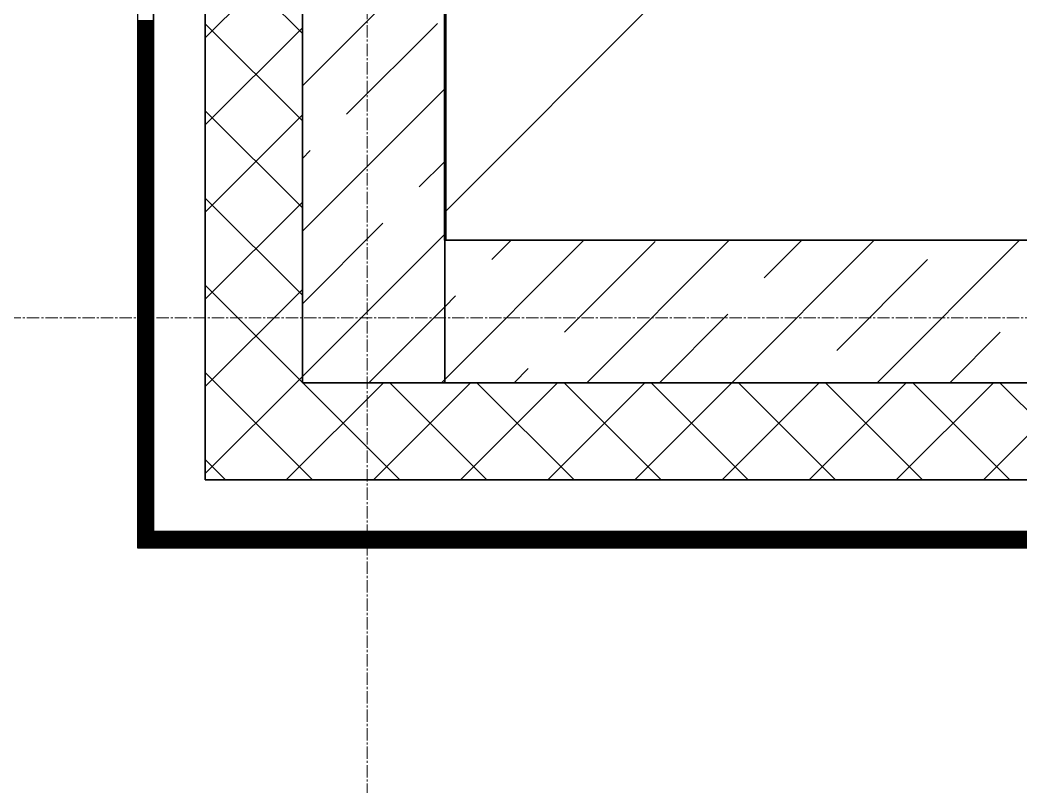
# Model space of a CAD drawing. Header units: millimetres. Extents: x 538266 to 1167394, y 114608 to 637157.
# Drawn here: x 1045897 to 1047444, y 509544 to 510729 of the extents above; entities that cross this region are included whole.
import ezdxf

# ---------------------------------------------------------------- set-up
doc = ezdxf.new("R2010")
doc.units = ezdxf.units.MM
for name, pattern in [('CENTER2', [28.575, 19.05, -3.175, 3.175, -3.175]), ('DASHED', [19.05, 12.7, -6.35]), ('HIDDEN2', [4.7625, 3.175, -1.5875])]:
    doc.linetypes.add(name, pattern=pattern)
for name, color, linetype, lineweight in [('0) шт стен 3 эт', 150, 'Continuous', 60), ('АР_Колонны', 70, 'Continuous', 30), ('АР_Стены ЖБ', 7, 'Continuous', 35), ('АР_Тонкая', 254, 'Continuous', 5), ('АР_Утеплитель', 31, 'Continuous', 0), ('АР_Штриховка', 8, 'Continuous', 0)]:
    doc.layers.add(name, color=color, linetype=linetype, lineweight=lineweight)
doc.layers.add('АР_Делит', color=120, linetype='Continuous', lineweight=0, plot=False)
doc.layers.add('РД_Оси_100', color=7, linetype='Continuous', lineweight=0, true_color=0x525252)
doc.layers.add('ФВ-5', color=7, linetype='Continuous')

# ---------------------------------------------------------------- blocks, each defined once
blk = doc.blocks.new('СОШ_2200_АР_ОСИ_М100_28.05.24')
at = {"layer": 'АР_Делит', "color": 251, "linetype": 'DASHED', "true_color": 0x636466}
blk.add_lwpolyline([(114955, 135155), (114955, -355), (93595.036, -355), (93595.036, 13855), (94145, 13855), (94145, 68320), (66055, 68320), (66055, 13857.73), (83455, 13857.73), (83455, -355), (45245, -355), (45245, 13145), (44695, 13145), (44695, 26755), (45245, 26755), (45245, 68320), (20455, 68320), (20455, 26755), (27955, 26755), (27955, 13145), (-355, 13145), (-355, 100855)], dxfattribs=at)
at = {"layer": 'РД_Оси_100', "color": 251, "linetype": 'CENTER2', "true_color": 0x636466}
for p, q in [((0, -6155), (0, 139938.679)), ((-5954.958, 13500), (29555, 13500))]:
    blk.add_line(p, q, dxfattribs=at)
blk = doc.blocks.new('3_этаж1')
at = {"layer": 'АР_Колонны', "color": 18, "linetype": 'HIDDEN2', "lineweight": 25, "true_color": 0x000000}
for p, q in [((684283.6, 510168.7), (684283.6, 511368.7)), ((684503.6, 511368.7), (684503.6, 510168.7)), ((684503.6, 510168.7), (684283.6, 510168.7))]:
    blk.add_line(p, q, dxfattribs=at)
at = {"layer": 'АР_Колонны', "color": 18, "linetype": 'Continuous', "lineweight": 25, "true_color": 0x000000}
for p, q in [((684283.6, 511368.7), (684283.6, 510168.7)), ((684283.6, 511368.7), (684283.6, 510168.7)), ((684503.6, 510168.7), (684503.6, 511368.7)), ((684503.6, 510168.7), (684503.6, 511368.7)), ((684283.6, 510168.7), (684503.6, 510168.7)), ((684283.6, 510168.7), (684503.6, 510168.7))]:
    blk.add_line(p, q, dxfattribs=at)
at = {"layer": 'АР_Стены ЖБ', "color": 18, "linetype": 'Continuous', "lineweight": 25, "true_color": 0x000000}
for p, q in [((684283.6, 511368.7), (684283.6, 510168.7)), ((684503.6, 510168.7), (684503.6, 511368.7)), ((691083.6, 510388.7), (684503.6, 510388.7)), ((684503.6, 510388.7), (684503.6, 510168.7)), ((684283.6, 510168.7), (684503.6, 510168.7)), ((684503.6, 510168.7), (691083.6, 510168.7))]:
    blk.add_line(p, q, dxfattribs=at)
at = {"layer": 'АР_Тонкая', "color": 18, "linetype": 'Continuous', "lineweight": 25, "true_color": 0x000000}
for p, q in [((684028.6, 511368.7), (684028.6, 509913.7)), ((684053.6, 511368.7), (684053.6, 509938.7)), ((684053.6, 509938.7), (684053.6, 511368.7)), ((684133.6, 510018.7), (684133.6, 511368.7)), ((692283.6, 510018.7), (684133.6, 510018.7)), ((684053.6, 509938.7), (692283.6, 509938.7)), ((692283.6, 509938.7), (684053.6, 509938.7)), ((684028.6, 509913.7), (692283.6, 509913.7))]:
    blk.add_line(p, q, dxfattribs=at)
at = {"layer": 'АР_Утеплитель', "color": 18, "linetype": 'Continuous', "lineweight": 25, "true_color": 0x000000}
for p, q in [((684133.6, 511368.7), (684133.6, 510018.7)), ((684283.6, 510168.7), (684283.6, 511368.7)), ((692283.6, 510168.7), (684283.6, 510168.7)), ((684133.6, 510018.7), (692283.6, 510018.7))]:
    blk.add_line(p, q, dxfattribs=at)
at = {"layer": 'АР_Штриховка', "color": 18, "linetype": 'Continuous', "lineweight": 25, "true_color": 0x000000}
for p, q in [((684283.6, 510708), (684133.6, 510858)), ((684133.6, 510701.7), (684283.6, 510851.7)), ((684283.6, 510627.2), (684503.6, 510847.2)), ((684028.6, 510728.5), (684053.6, 510728.5)), ((684028.6, 510727.5), (684053.6, 510727.5)), ((684028.6, 510726.5), (684053.6, 510726.5)), ((684028.6, 510725.5), (684053.6, 510725.5)), ((684028.6, 510724.5), (684053.6, 510724.5)), ((684028.6, 510723.5), (684053.6, 510723.5)), ((684028.6, 510722.5), (684053.6, 510722.5)), ((684028.6, 510721.5), (684053.6, 510721.5)), ((684028.6, 510720.5), (684053.6, 510720.5)), ((684283.6, 510573.3), (684133.6, 510723.3)), ((684352, 510583.4), (684492.4, 510723.8)), ((684028.6, 510719.5), (684053.6, 510719.5)), ((684028.6, 510718.5), (684053.6, 510718.5)), ((684028.6, 510717.5), (684053.6, 510717.5)), ((684028.6, 510716.5), (684053.6, 510716.5)), ((684028.6, 510715.5), (684053.6, 510715.5)), ((684028.6, 510714.5), (684053.6, 510714.5)), ((684028.6, 510713.5), (684053.6, 510713.5)), ((684028.6, 510712.5), (684053.6, 510712.5)), ((684028.6, 510711.5), (684053.6, 510711.5)), ((684028.6, 510710.5), (684053.6, 510710.5)), ((684028.6, 510709.5), (684053.6, 510709.5)), ((684028.6, 510708.5), (684053.6, 510708.5)), ((684028.6, 510707.5), (684053.6, 510707.5)), ((684028.6, 510706.5), (684053.6, 510706.5)), ((684028.6, 510705.5), (684053.6, 510705.5)), ((684028.6, 510704.5), (684053.6, 510704.5)), ((684133.6, 510567), (684283.6, 510717)), ((684028.6, 510703.5), (684053.6, 510703.5)), ((684028.6, 510702.5), (684053.6, 510702.5)), ((684028.6, 510701.5), (684053.6, 510701.5)), ((684028.6, 510700.5), (684053.6, 510700.5)), ((684028.6, 510699.5), (684053.6, 510699.5)), ((684028.6, 510698.5), (684053.6, 510698.5)), ((684028.6, 510697.5), (684053.6, 510697.5)), ((684028.6, 510696.5), (684053.6, 510696.5)), ((684028.6, 510695.5), (684053.6, 510695.5)), ((684028.6, 510694.5), (684053.6, 510694.5)), ((684028.6, 510693.5), (684053.6, 510693.5)), ((684028.6, 510692.5), (684053.6, 510692.5)), ((684028.6, 510691.5), (684053.6, 510691.5)), ((684028.6, 510690.5), (684053.6, 510690.5)), ((684028.6, 510689.5), (684053.6, 510689.5)), ((684028.6, 510688.5), (684053.6, 510688.5)), ((684028.6, 510687.5), (684053.6, 510687.5)), ((684028.6, 510686.5), (684053.6, 510686.5)), ((684028.6, 510685.5), (684053.6, 510685.5)), ((684028.6, 510684.5), (684053.6, 510684.5)), ((684028.6, 510683.5), (684053.6, 510683.5)), ((684028.6, 510682.5), (684053.6, 510682.5)), ((684028.6, 510681.5), (684053.6, 510681.5)), ((684028.6, 510680.5), (684053.6, 510680.5)), ((684028.6, 510679.5), (684053.6, 510679.5)), ((684028.6, 510678.5), (684053.6, 510678.5)), ((684028.6, 510677.5), (684053.6, 510677.5)), ((684028.6, 510676.5), (684053.6, 510676.5)), ((684028.6, 510675.5), (684053.6, 510675.5)), ((684028.6, 510674.5), (684053.6, 510674.5)), ((684028.6, 510673.5), (684053.6, 510673.5)), ((684028.6, 510672.5), (684053.6, 510672.5)), ((684028.6, 510671.5), (684053.6, 510671.5)), ((684028.6, 510670.5), (684053.6, 510670.5)), ((684028.6, 510669.5), (684053.6, 510669.5)), ((684028.6, 510668.5), (684053.6, 510668.5)), ((684028.6, 510667.5), (684053.6, 510667.5)), ((684028.6, 510666.5), (684053.6, 510666.5)), ((684028.6, 510665.5), (684053.6, 510665.5)), ((684028.6, 510664.5), (684053.6, 510664.5)), ((684028.6, 510663.5), (684053.6, 510663.5)), ((684028.6, 510662.5), (684053.6, 510662.5)), ((684028.6, 510661.5), (684053.6, 510661.5)), ((684028.6, 510660.5), (684053.6, 510660.5)), ((684028.6, 510659.5), (684053.6, 510659.5)), ((684028.6, 510658.5), (684053.6, 510658.5)), ((684028.6, 510657.5), (684053.6, 510657.5)), ((684028.6, 510656.5), (684053.6, 510656.5)), ((684028.6, 510655.5), (684053.6, 510655.5)), ((684028.6, 510654.5), (684053.6, 510654.5)), ((684028.6, 510653.5), (684053.6, 510653.5)), ((684028.6, 510652.5), (684053.6, 510652.5)), ((684028.6, 510651.5), (684053.6, 510651.5)), ((684028.6, 510650.5), (684053.6, 510650.5)), ((684028.6, 510649.5), (684053.6, 510649.5)), ((684028.6, 510648.5), (684053.6, 510648.5)), ((684028.6, 510647.5), (684053.6, 510647.5)), ((684028.6, 510646.5), (684053.6, 510646.5)), ((684028.6, 510645.5), (684053.6, 510645.5)), ((684028.6, 510644.5), (684053.6, 510644.5)), ((684028.6, 510643.5), (684053.6, 510643.5)), ((684028.6, 510642.5), (684053.6, 510642.5)), ((684028.6, 510641.5), (684053.6, 510641.5)), ((684028.6, 510640.5), (684053.6, 510640.5)), ((684028.6, 510639.5), (684053.6, 510639.5)), ((684028.6, 510638.5), (684053.6, 510638.5)), ((684028.6, 510637.5), (684053.6, 510637.5)), ((684028.6, 510636.5), (684053.6, 510636.5)), ((684028.6, 510635.5), (684053.6, 510635.5)), ((684028.6, 510634.5), (684053.6, 510634.5)), ((684028.6, 510633.5), (684053.6, 510633.5)), ((684028.6, 510632.5), (684053.6, 510632.5)), ((684028.6, 510631.5), (684053.6, 510631.5)), ((684028.6, 510630.5), (684053.6, 510630.5)), ((684028.6, 510629.5), (684053.6, 510629.5)), ((684028.6, 510628.5), (684053.6, 510628.5)), ((684028.6, 510627.5), (684053.6, 510627.5)), ((684028.6, 510626.5), (684053.6, 510626.5)), ((684028.6, 510625.5), (684053.6, 510625.5)), ((684028.6, 510624.5), (684053.6, 510624.5)), ((684028.6, 510623.5), (684053.6, 510623.5)), ((684028.6, 510622.5), (684053.6, 510622.5)), ((684028.6, 510621.5), (684053.6, 510621.5)), ((684028.6, 510620.5), (684053.6, 510620.5)), ((684028.6, 510619.5), (684053.6, 510619.5)), ((684028.6, 510618.5), (684053.6, 510618.5)), ((684028.6, 510617.5), (684053.6, 510617.5)), ((684028.6, 510616.5), (684053.6, 510616.5)), ((684028.6, 510615.5), (684053.6, 510615.5)), ((684028.6, 510614.5), (684053.6, 510614.5)), ((684028.6, 510613.5), (684053.6, 510613.5)), ((684028.6, 510612.5), (684053.6, 510612.5)), ((684028.6, 510611.5), (684053.6, 510611.5)), ((684283.6, 510402.7), (684503.6, 510622.7)), ((684028.6, 510610.5), (684053.6, 510610.5)), ((684028.6, 510609.5), (684053.6, 510609.5)), ((684028.6, 510608.5), (684053.6, 510608.5)), ((684028.6, 510607.5), (684053.6, 510607.5)), ((684028.6, 510606.5), (684053.6, 510606.5)), ((684028.6, 510605.5), (684053.6, 510605.5)), ((684028.6, 510604.5), (684053.6, 510604.5)), ((684028.6, 510603.5), (684053.6, 510603.5)), ((684028.6, 510602.5), (684053.6, 510602.5)), ((684028.6, 510601.5), (684053.6, 510601.5)), ((684028.6, 510600.5), (684053.6, 510600.5)), ((684028.6, 510599.5), (684053.6, 510599.5)), ((684028.6, 510598.5), (684053.6, 510598.5)), ((684028.6, 510597.5), (684053.6, 510597.5)), ((684028.6, 510596.5), (684053.6, 510596.5)), ((684028.6, 510595.5), (684053.6, 510595.5)), ((684028.6, 510594.5), (684053.6, 510594.5)), ((684028.6, 510593.5), (684053.6, 510593.5)), ((684028.6, 510592.5), (684053.6, 510592.5)), ((684028.6, 510591.5), (684053.6, 510591.5)), ((684028.6, 510590.5), (684053.6, 510590.5)), ((684028.6, 510589.5), (684053.6, 510589.5)), ((684028.6, 510588.5), (684053.6, 510588.5)), ((684028.6, 510587.5), (684053.6, 510587.5)), ((684028.6, 510586.5), (684053.6, 510586.5)), ((684028.6, 510585.5), (684053.6, 510585.5)), ((684028.6, 510584.5), (684053.6, 510584.5)), ((684028.6, 510583.5), (684053.6, 510583.5)), ((684028.6, 510582.5), (684053.6, 510582.5)), ((684028.6, 510581.5), (684053.6, 510581.5)), ((684028.6, 510580.5), (684053.6, 510580.5)), ((684283.6, 510438.6), (684133.6, 510588.6)), ((684133.6, 510432.3), (684283.6, 510582.3)), ((684028.6, 510579.5), (684053.6, 510579.5)), ((684028.6, 510578.5), (684053.6, 510578.5)), ((684028.6, 510577.5), (684053.6, 510577.5)), ((684028.6, 510576.5), (684053.6, 510576.5)), ((684028.6, 510575.5), (684053.6, 510575.5)), ((684028.6, 510574.5), (684053.6, 510574.5)), ((684028.6, 510573.5), (684053.6, 510573.5)), ((684028.6, 510572.5), (684053.6, 510572.5)), ((684028.6, 510571.5), (684053.6, 510571.5)), ((684028.6, 510570.5), (684053.6, 510570.5)), ((684028.6, 510569.5), (684053.6, 510569.5)), ((684028.6, 510568.5), (684053.6, 510568.5)), ((684028.6, 510567.5), (684053.6, 510567.5)), ((684028.6, 510566.5), (684053.6, 510566.5)), ((684028.6, 510565.5), (684053.6, 510565.5)), ((684028.6, 510564.5), (684053.6, 510564.5)), ((684028.6, 510563.5), (684053.6, 510563.5)), ((684028.6, 510562.5), (684053.6, 510562.5)), ((684028.6, 510561.5), (684053.6, 510561.5)), ((684028.6, 510560.5), (684053.6, 510560.5)), ((684028.6, 510559.5), (684053.6, 510559.5)), ((684028.6, 510558.5), (684053.6, 510558.5)), ((684028.6, 510557.5), (684053.6, 510557.5)), ((684028.6, 510556.5), (684053.6, 510556.5)), ((684028.6, 510555.5), (684053.6, 510555.5)), ((684028.6, 510554.5), (684053.6, 510554.5)), ((684028.6, 510553.5), (684053.6, 510553.5)), ((684028.6, 510552.5), (684053.6, 510552.5)), ((684028.6, 510551.5), (684053.6, 510551.5)), ((684028.6, 510550.5), (684053.6, 510550.5)), ((684028.6, 510549.5), (684053.6, 510549.5)), ((684028.6, 510548.5), (684053.6, 510548.5)), ((684028.6, 510547.5), (684053.6, 510547.5)), ((684028.6, 510546.5), (684053.6, 510546.5)), ((684028.6, 510545.5), (684053.6, 510545.5)), ((684028.6, 510544.5), (684053.6, 510544.5)), ((684028.6, 510543.5), (684053.6, 510543.5)), ((684028.6, 510542.5), (684053.6, 510542.5)), ((684028.6, 510541.5), (684053.6, 510541.5)), ((684028.6, 510540.5), (684053.6, 510540.5)), ((684028.6, 510539.5), (684053.6, 510539.5)), ((684028.6, 510538.5), (684053.6, 510538.5)), ((684028.6, 510537.5), (684053.6, 510537.5)), ((684028.6, 510536.5), (684053.6, 510536.5)), ((684028.6, 510535.5), (684053.6, 510535.5)), ((684028.6, 510534.5), (684053.6, 510534.5)), ((684028.6, 510533.5), (684053.6, 510533.5)), ((684028.6, 510532.5), (684053.6, 510532.5)), ((684028.6, 510531.5), (684053.6, 510531.5)), ((684028.6, 510530.5), (684053.6, 510530.5)), ((684028.6, 510529.5), (684053.6, 510529.5)), ((684028.6, 510528.5), (684053.6, 510528.5)), ((684028.6, 510527.5), (684053.6, 510527.5)), ((684028.6, 510526.5), (684053.6, 510526.5)), ((684028.6, 510525.5), (684053.6, 510525.5)), ((684028.6, 510524.5), (684053.6, 510524.5)), ((684028.6, 510523.5), (684053.6, 510523.5)), ((684028.6, 510522.5), (684053.6, 510522.5)), ((684028.6, 510521.5), (684053.6, 510521.5)), ((684028.6, 510520.5), (684053.6, 510520.5)), ((684028.6, 510519.5), (684053.6, 510519.5)), ((684028.6, 510518.5), (684053.6, 510518.5)), ((684283.6, 510515), (684295.9, 510527.3)), ((684028.6, 510517.5), (684053.6, 510517.5)), ((684028.6, 510516.5), (684053.6, 510516.5)), ((684028.6, 510515.5), (684053.6, 510515.5)), ((684028.6, 510514.5), (684053.6, 510514.5)), ((684028.6, 510513.5), (684053.6, 510513.5)), ((684028.6, 510512.5), (684053.6, 510512.5)), ((684028.6, 510511.5), (684053.6, 510511.5)), ((684028.6, 510510.5), (684053.6, 510510.5)), ((684028.6, 510509.5), (684053.6, 510509.5)), ((684028.6, 510508.5), (684053.6, 510508.5)), ((684028.6, 510507.5), (684053.6, 510507.5)), ((684028.6, 510506.5), (684053.6, 510506.5)), ((684028.6, 510505.5), (684053.6, 510505.5)), ((684028.6, 510504.5), (684053.6, 510504.5)), ((684028.6, 510503.5), (684053.6, 510503.5)), ((684464.3, 510471.2), (684503.6, 510510.5)), ((684028.6, 510502.5), (684053.6, 510502.5)), ((684028.6, 510501.5), (684053.6, 510501.5)), ((684028.6, 510500.5), (684053.6, 510500.5)), ((684028.6, 510499.5), (684053.6, 510499.5)), ((684028.6, 510498.5), (684053.6, 510498.5)), ((684028.6, 510497.5), (684053.6, 510497.5)), ((684028.6, 510496.5), (684053.6, 510496.5)), ((684028.6, 510495.5), (684053.6, 510495.5)), ((684028.6, 510494.5), (684053.6, 510494.5)), ((684028.6, 510493.5), (684053.6, 510493.5)), ((684028.6, 510492.5), (684053.6, 510492.5)), ((684028.6, 510491.5), (684053.6, 510491.5)), ((684028.6, 510490.5), (684053.6, 510490.5)), ((684028.6, 510489.5), (684053.6, 510489.5)), ((684028.6, 510488.5), (684053.6, 510488.5)), ((684028.6, 510487.5), (684053.6, 510487.5)), ((684028.6, 510486.5), (684053.6, 510486.5)), ((684028.6, 510485.5), (684053.6, 510485.5)), ((684028.6, 510484.5), (684053.6, 510484.5)), ((684028.6, 510483.5), (684053.6, 510483.5)), ((684028.6, 510482.5), (684053.6, 510482.5)), ((684028.6, 510481.5), (684053.6, 510481.5)), ((684028.6, 510480.5), (684053.6, 510480.5)), ((684028.6, 510479.5), (684053.6, 510479.5)), ((684028.6, 510478.5), (684053.6, 510478.5)), ((684028.6, 510477.5), (684053.6, 510477.5)), ((684028.6, 510476.5), (684053.6, 510476.5)), ((684028.6, 510475.5), (684053.6, 510475.5)), ((684028.6, 510474.5), (684053.6, 510474.5)), ((684028.6, 510473.5), (684053.6, 510473.5)), ((684028.6, 510472.5), (684053.6, 510472.5)), ((684028.6, 510471.5), (684053.6, 510471.5)), ((684028.6, 510470.5), (684053.6, 510470.5)), ((684028.6, 510469.5), (684053.6, 510469.5)), ((684028.6, 510468.5), (684053.6, 510468.5)), ((684028.6, 510467.5), (684053.6, 510467.5)), ((684028.6, 510466.5), (684053.6, 510466.5)), ((684028.6, 510465.5), (684053.6, 510465.5)), ((684028.6, 510464.5), (684053.6, 510464.5)), ((684028.6, 510463.5), (684053.6, 510463.5)), ((684028.6, 510462.5), (684053.6, 510462.5)), ((684028.6, 510461.5), (684053.6, 510461.5)), ((684028.6, 510460.5), (684053.6, 510460.5)), ((684028.6, 510459.5), (684053.6, 510459.5)), ((684028.6, 510458.5), (684053.6, 510458.5)), ((684028.6, 510457.5), (684053.6, 510457.5)), ((684028.6, 510456.5), (684053.6, 510456.5)), ((684028.6, 510455.5), (684053.6, 510455.5)), ((684028.6, 510454.5), (684053.6, 510454.5)), ((684028.6, 510453.5), (684053.6, 510453.5)), ((684028.6, 510452.5), (684053.6, 510452.5)), ((684028.6, 510451.5), (684053.6, 510451.5)), ((684028.6, 510450.5), (684053.6, 510450.5)), ((684028.6, 510449.5), (684053.6, 510449.5)), ((684028.6, 510448.5), (684053.6, 510448.5)), ((684028.6, 510447.5), (684053.6, 510447.5)), ((684028.6, 510446.5), (684053.6, 510446.5)), ((684028.6, 510445.5), (684053.6, 510445.5)), ((684028.6, 510444.5), (684053.6, 510444.5)), ((684028.6, 510443.5), (684053.6, 510443.5)), ((684028.6, 510442.5), (684053.6, 510442.5)), ((684028.6, 510441.5), (684053.6, 510441.5)), ((684283.6, 510303.9), (684133.6, 510453.9)), ((684133.6, 510297.6), (684283.6, 510447.6)), ((684028.6, 510440.5), (684053.6, 510440.5)), ((684028.6, 510439.5), (684053.6, 510439.5)), ((684028.6, 510438.5), (684053.6, 510438.5)), ((684028.6, 510437.5), (684053.6, 510437.5)), ((684028.6, 510436.5), (684053.6, 510436.5)), ((684028.6, 510435.5), (684053.6, 510435.5)), ((684028.6, 510434.5), (684053.6, 510434.5)), ((684028.6, 510433.5), (684053.6, 510433.5)), ((684028.6, 510432.5), (684053.6, 510432.5)), ((684028.6, 510431.5), (684053.6, 510431.5)), ((684028.6, 510430.5), (684053.6, 510430.5)), ((684028.6, 510429.5), (684053.6, 510429.5)), ((684028.6, 510428.5), (684053.6, 510428.5)), ((684028.6, 510427.5), (684053.6, 510427.5)), ((684028.6, 510426.5), (684053.6, 510426.5)), ((684028.6, 510425.5), (684053.6, 510425.5)), ((684028.6, 510424.5), (684053.6, 510424.5)), ((684028.6, 510423.5), (684053.6, 510423.5)), ((684028.6, 510422.5), (684053.6, 510422.5)), ((684028.6, 510421.5), (684053.6, 510421.5)), ((684028.6, 510420.5), (684053.6, 510420.5)), ((684028.6, 510419.5), (684053.6, 510419.5)), ((684028.6, 510418.5), (684053.6, 510418.5)), ((684028.6, 510417.5), (684053.6, 510417.5)), ((684028.6, 510416.5), (684053.6, 510416.5)), ((684028.6, 510415.5), (684053.6, 510415.5)), ((684028.6, 510414.5), (684053.6, 510414.5)), ((684028.6, 510413.5), (684053.6, 510413.5)), ((684028.6, 510412.5), (684053.6, 510412.5)), ((684028.6, 510411.5), (684053.6, 510411.5)), ((684028.6, 510410.5), (684053.6, 510410.5)), ((684283.6, 510290.5), (684408.2, 510415.1)), ((684028.6, 510409.5), (684053.6, 510409.5)), ((684028.6, 510408.5), (684053.6, 510408.5)), ((684028.6, 510407.5), (684053.6, 510407.5)), ((684028.6, 510406.5), (684053.6, 510406.5)), ((684028.6, 510405.5), (684053.6, 510405.5)), ((684028.6, 510404.5), (684053.6, 510404.5)), ((684028.6, 510403.5), (684053.6, 510403.5)), ((684028.6, 510402.5), (684053.6, 510402.5)), ((684028.6, 510401.5), (684053.6, 510401.5)), ((684028.6, 510400.5), (684053.6, 510400.5)), ((684028.6, 510399.5), (684053.6, 510399.5)), ((684028.6, 510398.5), (684053.6, 510398.5)), ((684028.6, 510397.5), (684053.6, 510397.5)), ((684028.6, 510396.5), (684053.6, 510396.5)), ((684028.6, 510395.5), (684053.6, 510395.5)), ((684283.6, 510178.2), (684503.6, 510398.2)), ((684028.6, 510394.5), (684053.6, 510394.5)), ((684028.6, 510393.5), (684053.6, 510393.5)), ((684028.6, 510392.5), (684053.6, 510392.5)), ((684028.6, 510391.5), (684053.6, 510391.5)), ((684028.6, 510390.5), (684053.6, 510390.5)), ((684028.6, 510389.5), (684053.6, 510389.5)), ((684028.6, 510388.5), (684053.6, 510388.5)), ((684028.6, 510387.5), (684053.6, 510387.5)), ((684028.6, 510386.5), (684053.6, 510386.5)), ((684028.6, 510385.5), (684053.6, 510385.5)), ((684028.6, 510384.5), (684053.6, 510384.5)), ((684028.6, 510383.5), (684053.6, 510383.5)), ((684028.6, 510382.5), (684053.6, 510382.5)), ((684028.6, 510381.5), (684053.6, 510381.5)), ((684028.6, 510380.5), (684053.6, 510380.5)), ((684028.6, 510379.5), (684053.6, 510379.5)), ((684503.6, 510173.7), (684718.6, 510388.7)), ((684576.5, 510358.9), (684606.3, 510388.7)), ((684688.8, 510246.7), (684829.1, 510387)), ((684723.1, 510168.7), (684943.1, 510388.7)), ((684947.6, 510168.7), (685167.6, 510388.7)), ((684997.5, 510330.9), (685055.4, 510388.7)), ((685172.1, 510168.7), (685392.1, 510388.7)), ((684028.6, 510378.5), (684053.6, 510378.5)), ((684028.6, 510377.5), (684053.6, 510377.5)), ((684028.6, 510376.5), (684053.6, 510376.5)), ((684028.6, 510375.5), (684053.6, 510375.5)), ((684028.6, 510374.5), (684053.6, 510374.5)), ((684028.6, 510373.5), (684053.6, 510373.5)), ((684028.6, 510372.5), (684053.6, 510372.5)), ((684028.6, 510371.5), (684053.6, 510371.5)), ((684028.6, 510370.5), (684053.6, 510370.5)), ((684028.6, 510369.5), (684053.6, 510369.5)), ((684028.6, 510368.5), (684053.6, 510368.5)), ((684028.6, 510367.5), (684053.6, 510367.5)), ((684028.6, 510366.5), (684053.6, 510366.5)), ((684028.6, 510365.5), (684053.6, 510365.5)), ((684028.6, 510364.5), (684053.6, 510364.5)), ((684028.6, 510363.5), (684053.6, 510363.5)), ((684028.6, 510362.5), (684053.6, 510362.5)), ((684028.6, 510361.5), (684053.6, 510361.5)), ((684028.6, 510360.5), (684053.6, 510360.5)), ((684028.6, 510359.5), (684053.6, 510359.5)), ((684028.6, 510358.5), (684053.6, 510358.5)), ((684028.6, 510357.5), (684053.6, 510357.5)), ((684028.6, 510356.5), (684053.6, 510356.5)), ((684028.6, 510355.5), (684053.6, 510355.5)), ((684028.6, 510354.5), (684053.6, 510354.5)), ((684028.6, 510353.5), (684053.6, 510353.5)), ((684028.6, 510352.5), (684053.6, 510352.5)), ((684028.6, 510351.5), (684053.6, 510351.5)), ((684028.6, 510350.5), (684053.6, 510350.5)), ((684028.6, 510349.5), (684053.6, 510349.5)), ((684028.6, 510348.5), (684053.6, 510348.5)), ((685109.7, 510218.6), (685250.1, 510358.9)), ((684028.6, 510347.5), (684053.6, 510347.5)), ((684028.6, 510346.5), (684053.6, 510346.5)), ((684028.6, 510345.5), (684053.6, 510345.5)), ((684028.6, 510344.5), (684053.6, 510344.5)), ((684028.6, 510343.5), (684053.6, 510343.5)), ((684028.6, 510342.5), (684053.6, 510342.5)), ((684028.6, 510341.5), (684053.6, 510341.5)), ((684028.6, 510340.5), (684053.6, 510340.5)), ((684028.6, 510339.5), (684053.6, 510339.5)), ((684028.6, 510338.5), (684053.6, 510338.5)), ((684028.6, 510337.5), (684053.6, 510337.5)), ((684028.6, 510336.5), (684053.6, 510336.5)), ((684028.6, 510335.5), (684053.6, 510335.5)), ((684028.6, 510334.5), (684053.6, 510334.5)), ((684028.6, 510333.5), (684053.6, 510333.5)), ((684028.6, 510332.5), (684053.6, 510332.5)), ((684028.6, 510331.5), (684053.6, 510331.5)), ((684028.6, 510330.5), (684053.6, 510330.5)), ((684028.6, 510329.5), (684053.6, 510329.5)), ((684028.6, 510328.5), (684053.6, 510328.5)), ((684028.6, 510327.5), (684053.6, 510327.5)), ((684028.6, 510326.5), (684053.6, 510326.5)), ((684028.6, 510325.5), (684053.6, 510325.5)), ((684028.6, 510324.5), (684053.6, 510324.5)), ((684028.6, 510323.5), (684053.6, 510323.5)), ((684028.6, 510322.5), (684053.6, 510322.5)), ((684028.6, 510321.5), (684053.6, 510321.5)), ((684028.6, 510320.5), (684053.6, 510320.5)), ((684028.6, 510319.5), (684053.6, 510319.5)), ((684028.6, 510318.5), (684053.6, 510318.5)), ((684028.6, 510317.5), (684053.6, 510317.5)), ((684283.6, 510169.2), (684133.6, 510319.2)), ((684028.6, 510316.5), (684053.6, 510316.5)), ((684028.6, 510315.5), (684053.6, 510315.5)), ((684028.6, 510314.5), (684053.6, 510314.5)), ((684028.6, 510313.5), (684053.6, 510313.5)), ((684028.6, 510312.5), (684053.6, 510312.5)), ((684028.6, 510311.5), (684053.6, 510311.5)), ((684028.6, 510310.5), (684053.6, 510310.5)), ((684028.6, 510309.5), (684053.6, 510309.5)), ((684028.6, 510308.5), (684053.6, 510308.5)), ((684028.6, 510307.5), (684053.6, 510307.5)), ((684028.6, 510306.5), (684053.6, 510306.5)), ((684028.6, 510305.5), (684053.6, 510305.5)), ((684028.6, 510304.5), (684053.6, 510304.5)), ((684028.6, 510303.5), (684053.6, 510303.5)), ((684028.6, 510302.5), (684053.6, 510302.5)), ((684133.6, 510162.9), (684283.6, 510312.9)), ((684503.6, 510286), (684520.4, 510302.8)), ((684028.6, 510301.5), (684053.6, 510301.5)), ((684028.6, 510300.5), (684053.6, 510300.5)), ((684028.6, 510299.5), (684053.6, 510299.5)), ((684028.6, 510298.5), (684053.6, 510298.5)), ((684028.6, 510297.5), (684053.6, 510297.5)), ((684028.6, 510296.5), (684053.6, 510296.5)), ((684028.6, 510295.5), (684053.6, 510295.5)), ((684028.6, 510294.5), (684053.6, 510294.5)), ((684028.6, 510293.5), (684053.6, 510293.5)), ((684028.6, 510292.5), (684053.6, 510292.5)), ((684028.6, 510291.5), (684053.6, 510291.5)), ((684028.6, 510290.5), (684053.6, 510290.5)), ((684028.6, 510289.5), (684053.6, 510289.5)), ((684028.6, 510288.5), (684053.6, 510288.5)), ((684028.6, 510287.5), (684053.6, 510287.5)), ((684028.6, 510286.5), (684053.6, 510286.5)), ((684028.6, 510285.5), (684053.6, 510285.5)), ((684028.6, 510284.5), (684053.6, 510284.5)), ((684028.6, 510283.5), (684053.6, 510283.5)), ((684028.6, 510282.5), (684053.6, 510282.5)), ((684028.6, 510281.5), (684053.6, 510281.5)), ((684028.6, 510280.5), (684053.6, 510280.5)), ((684028.6, 510279.5), (684053.6, 510279.5)), ((684028.6, 510278.5), (684053.6, 510278.5)), ((684028.6, 510277.5), (684053.6, 510277.5)), ((684028.6, 510276.5), (684053.6, 510276.5)), ((684028.6, 510275.5), (684053.6, 510275.5)), ((684028.6, 510274.5), (684053.6, 510274.5)), ((684028.6, 510273.5), (684053.6, 510273.5)), ((684028.6, 510272.5), (684053.6, 510272.5)), ((684028.6, 510271.5), (684053.6, 510271.5)), ((684386.3, 510168.7), (684503.6, 510286)), ((684835.4, 510168.7), (684941.4, 510274.8)), ((684028.6, 510270.5), (684053.6, 510270.5)), ((684028.6, 510269.5), (684053.6, 510269.5)), ((684028.6, 510268.5), (684053.6, 510268.5)), ((684028.6, 510267.5), (684053.6, 510267.5)), ((684028.6, 510266.5), (684053.6, 510266.5)), ((684028.6, 510265.5), (684053.6, 510265.5)), ((684028.6, 510264.5), (684053.6, 510264.5)), ((684028.6, 510263.5), (684053.6, 510263.5)), ((684028.6, 510262.5), (684053.6, 510262.5)), ((684028.6, 510261.5), (684053.6, 510261.5)), ((684028.6, 510260.5), (684053.6, 510260.5)), ((684028.6, 510259.5), (684053.6, 510259.5)), ((684028.6, 510258.5), (684053.6, 510258.5)), ((684028.6, 510257.5), (684053.6, 510257.5)), ((684028.6, 510256.5), (684053.6, 510256.5)), ((684028.6, 510255.5), (684053.6, 510255.5)), ((684028.6, 510254.5), (684053.6, 510254.5)), ((684028.6, 510253.5), (684053.6, 510253.5)), ((684028.6, 510252.5), (684053.6, 510252.5)), ((684028.6, 510251.5), (684053.6, 510251.5)), ((684028.6, 510250.5), (684053.6, 510250.5)), ((684028.6, 510249.5), (684053.6, 510249.5)), ((684028.6, 510248.5), (684053.6, 510248.5)), ((684028.6, 510247.5), (684053.6, 510247.5)), ((684028.6, 510246.5), (684053.6, 510246.5)), ((684028.6, 510245.5), (684053.6, 510245.5)), ((684028.6, 510244.5), (684053.6, 510244.5)), ((684028.6, 510243.5), (684053.6, 510243.5)), ((684028.6, 510242.5), (684053.6, 510242.5)), ((684028.6, 510241.5), (684053.6, 510241.5)), ((684028.6, 510240.5), (684053.6, 510240.5)), ((685284.4, 510168.7), (685362.3, 510246.7)), ((684028.6, 510239.5), (684053.6, 510239.5)), ((684028.6, 510238.5), (684053.6, 510238.5)), ((684028.6, 510237.5), (684053.6, 510237.5)), ((684028.6, 510236.5), (684053.6, 510236.5)), ((684028.6, 510235.5), (684053.6, 510235.5)), ((684028.6, 510234.5), (684053.6, 510234.5)), ((684028.6, 510233.5), (684053.6, 510233.5)), ((684028.6, 510232.5), (684053.6, 510232.5)), ((684028.6, 510231.5), (684053.6, 510231.5)), ((684028.6, 510230.5), (684053.6, 510230.5)), ((684028.6, 510229.5), (684053.6, 510229.5)), ((684028.6, 510228.5), (684053.6, 510228.5)), ((684028.6, 510227.5), (684053.6, 510227.5)), ((684028.6, 510226.5), (684053.6, 510226.5)), ((684028.6, 510225.5), (684053.6, 510225.5)), ((684028.6, 510224.5), (684053.6, 510224.5)), ((684028.6, 510223.5), (684053.6, 510223.5)), ((684028.6, 510222.5), (684053.6, 510222.5)), ((684028.6, 510221.5), (684053.6, 510221.5)), ((684028.6, 510220.5), (684053.6, 510220.5)), ((684028.6, 510219.5), (684053.6, 510219.5)), ((684028.6, 510218.5), (684053.6, 510218.5)), ((684028.6, 510217.5), (684053.6, 510217.5)), ((684028.6, 510216.5), (684053.6, 510216.5)), ((684028.6, 510215.5), (684053.6, 510215.5)), ((684028.6, 510214.5), (684053.6, 510214.5)), ((684028.6, 510213.5), (684053.6, 510213.5)), ((684028.6, 510212.5), (684053.6, 510212.5)), ((684028.6, 510211.5), (684053.6, 510211.5)), ((684028.6, 510210.5), (684053.6, 510210.5)), ((684028.6, 510209.5), (684053.6, 510209.5)), ((684028.6, 510208.5), (684053.6, 510208.5)), ((684028.6, 510207.5), (684053.6, 510207.5)), ((684028.6, 510206.5), (684053.6, 510206.5)), ((684028.6, 510205.5), (684053.6, 510205.5)), ((684028.6, 510204.5), (684053.6, 510204.5)), ((684028.6, 510203.5), (684053.6, 510203.5)), ((684028.6, 510202.5), (684053.6, 510202.5)), ((684028.6, 510201.5), (684053.6, 510201.5)), ((684028.6, 510200.5), (684053.6, 510200.5)), ((684028.6, 510199.5), (684053.6, 510199.5)), ((684028.6, 510198.5), (684053.6, 510198.5)), ((684028.6, 510197.5), (684053.6, 510197.5)), ((684028.6, 510196.5), (684053.6, 510196.5)), ((684028.6, 510195.5), (684053.6, 510195.5)), ((684028.6, 510194.5), (684053.6, 510194.5)), ((684028.6, 510193.5), (684053.6, 510193.5)), ((684028.6, 510192.5), (684053.6, 510192.5)), ((684028.6, 510191.5), (684053.6, 510191.5)), ((684028.6, 510190.5), (684053.6, 510190.5)), ((684028.6, 510189.5), (684053.6, 510189.5)), ((684028.6, 510188.5), (684053.6, 510188.5)), ((684028.6, 510187.5), (684053.6, 510187.5)), ((684028.6, 510186.5), (684053.6, 510186.5)), ((684028.6, 510185.5), (684053.6, 510185.5)), ((684028.6, 510184.5), (684053.6, 510184.5)), ((684028.6, 510183.5), (684053.6, 510183.5)), ((684028.6, 510182.5), (684053.6, 510182.5)), ((684028.6, 510181.5), (684053.6, 510181.5)), ((684028.6, 510180.5), (684053.6, 510180.5)), ((684028.6, 510179.5), (684053.6, 510179.5)), ((684028.6, 510178.5), (684053.6, 510178.5)), ((684216.5, 510101.6), (684133.6, 510184.5)), ((684133.6, 510028.2), (684283.6, 510178.2)), ((684610.8, 510168.7), (684632.7, 510190.6)), ((684028.6, 510177.5), (684053.6, 510177.5)), ((684028.6, 510176.5), (684053.6, 510176.5)), ((684028.6, 510175.5), (684053.6, 510175.5)), ((684028.6, 510174.5), (684053.6, 510174.5)), ((684028.6, 510173.5), (684053.6, 510173.5)), ((684028.6, 510172.5), (684053.6, 510172.5)), ((684028.6, 510171.5), (684053.6, 510171.5)), ((684028.6, 510170.5), (684053.6, 510170.5)), ((684028.6, 510169.5), (684053.6, 510169.5)), ((684028.6, 510168.5), (684053.6, 510168.5)), ((684028.6, 510167.5), (684053.6, 510167.5)), ((684028.6, 510166.5), (684053.6, 510166.5)), ((684028.6, 510165.5), (684053.6, 510165.5)), ((684028.6, 510164.5), (684053.6, 510164.5)), ((684028.6, 510163.5), (684053.6, 510163.5)), ((684258.8, 510018.7), (684408.8, 510168.7)), ((684434.1, 510018.7), (684284.1, 510168.7)), ((684393.5, 510018.7), (684543.5, 510168.7)), ((684568.8, 510018.7), (684418.8, 510168.7)), ((684498.6, 510168.7), (684503.6, 510173.7)), ((684528.2, 510018.7), (684678.2, 510168.7)), ((684703.5, 510018.7), (684553.5, 510168.7)), ((684662.9, 510018.7), (684812.9, 510168.7)), ((684838.2, 510018.7), (684688.2, 510168.7)), ((684797.6, 510018.7), (684947.6, 510168.7)), ((684972.9, 510018.7), (684822.9, 510168.7)), ((684932.3, 510018.7), (685082.3, 510168.7)), ((685107.6, 510018.7), (684957.6, 510168.7)), ((685067, 510018.7), (685217, 510168.7)), ((685242.3, 510018.7), (685092.3, 510168.7)), ((685201.7, 510018.7), (685351.7, 510168.7)), ((685377, 510018.7), (685227, 510168.7)), ((685336.4, 510018.7), (685486.4, 510168.7)), ((685511.7, 510018.7), (685361.7, 510168.7)), ((684028.6, 510162.5), (684053.6, 510162.5)), ((684028.6, 510161.5), (684053.6, 510161.5)), ((684028.6, 510160.5), (684053.6, 510160.5)), ((684028.6, 510159.5), (684053.6, 510159.5)), ((684028.6, 510158.5), (684053.6, 510158.5)), ((684028.6, 510157.5), (684053.6, 510157.5)), ((684028.6, 510156.5), (684053.6, 510156.5)), ((684028.6, 510155.5), (684053.6, 510155.5)), ((684028.6, 510154.5), (684053.6, 510154.5)), ((684028.6, 510153.5), (684053.6, 510153.5)), ((684028.6, 510152.5), (684053.6, 510152.5)), ((684028.6, 510151.5), (684053.6, 510151.5)), ((684028.6, 510150.5), (684053.6, 510150.5)), ((684028.6, 510149.5), (684053.6, 510149.5)), ((684028.6, 510148.5), (684053.6, 510148.5)), ((684028.6, 510147.5), (684053.6, 510147.5)), ((684028.6, 510146.5), (684053.6, 510146.5)), ((684028.6, 510145.5), (684053.6, 510145.5)), ((684028.6, 510144.5), (684053.6, 510144.5)), ((684028.6, 510143.5), (684053.6, 510143.5)), ((684028.6, 510142.5), (684053.6, 510142.5)), ((684028.6, 510141.5), (684053.6, 510141.5)), ((684028.6, 510140.5), (684053.6, 510140.5)), ((684028.6, 510139.5), (684053.6, 510139.5)), ((684028.6, 510138.5), (684053.6, 510138.5)), ((684028.6, 510137.5), (684053.6, 510137.5)), ((684028.6, 510136.5), (684053.6, 510136.5)), ((684028.6, 510135.5), (684053.6, 510135.5)), ((684028.6, 510134.5), (684053.6, 510134.5)), ((684028.6, 510133.5), (684053.6, 510133.5)), ((684028.6, 510132.5), (684053.6, 510132.5)), ((684028.6, 510131.5), (684053.6, 510131.5)), ((684028.6, 510130.5), (684053.6, 510130.5)), ((684028.6, 510129.5), (684053.6, 510129.5)), ((684028.6, 510128.5), (684053.6, 510128.5)), ((684028.6, 510127.5), (684053.6, 510127.5)), ((684028.6, 510126.5), (684053.6, 510126.5)), ((684028.6, 510125.5), (684053.6, 510125.5)), ((684028.6, 510124.5), (684053.6, 510124.5)), ((684028.6, 510123.5), (684053.6, 510123.5)), ((684028.6, 510122.5), (684053.6, 510122.5)), ((684028.6, 510121.5), (684053.6, 510121.5)), ((684028.6, 510120.5), (684053.6, 510120.5)), ((684028.6, 510119.5), (684053.6, 510119.5)), ((684028.6, 510118.5), (684053.6, 510118.5)), ((684028.6, 510117.5), (684053.6, 510117.5)), ((684028.6, 510116.5), (684053.6, 510116.5)), ((684028.6, 510115.5), (684053.6, 510115.5)), ((684028.6, 510114.5), (684053.6, 510114.5)), ((684028.6, 510113.5), (684053.6, 510113.5)), ((684028.6, 510112.5), (684053.6, 510112.5)), ((684028.6, 510111.5), (684053.6, 510111.5)), ((684028.6, 510110.5), (684053.6, 510110.5)), ((684028.6, 510109.5), (684053.6, 510109.5)), ((684028.6, 510108.5), (684053.6, 510108.5)), ((684028.6, 510107.5), (684053.6, 510107.5)), ((684028.6, 510106.5), (684053.6, 510106.5)), ((684028.6, 510105.5), (684053.6, 510105.5)), ((684028.6, 510104.5), (684053.6, 510104.5)), ((684028.6, 510103.5), (684053.6, 510103.5)), ((684028.6, 510102.5), (684053.6, 510102.5)), ((684028.6, 510101.5), (684053.6, 510101.5)), ((684299.3, 510018.7), (684216.5, 510101.6)), ((684028.6, 510100.5), (684053.6, 510100.5)), ((684028.6, 510099.5), (684053.6, 510099.5)), ((684028.6, 510098.5), (684053.6, 510098.5)), ((684028.6, 510097.5), (684053.6, 510097.5)), ((684028.6, 510096.5), (684053.6, 510096.5)), ((684028.6, 510095.5), (684053.6, 510095.5)), ((684028.6, 510094.5), (684053.6, 510094.5)), ((684028.6, 510093.5), (684053.6, 510093.5)), ((684028.6, 510092.5), (684053.6, 510092.5)), ((684028.6, 510091.5), (684053.6, 510091.5)), ((684028.6, 510090.5), (684053.6, 510090.5)), ((684028.6, 510089.5), (684053.6, 510089.5)), ((684028.6, 510088.5), (684053.6, 510088.5)), ((684028.6, 510087.5), (684053.6, 510087.5)), ((684028.6, 510086.5), (684053.6, 510086.5)), ((684028.6, 510085.5), (684053.6, 510085.5)), ((684028.6, 510084.5), (684053.6, 510084.5)), ((684028.6, 510083.5), (684053.6, 510083.5)), ((684028.6, 510082.5), (684053.6, 510082.5)), ((684028.6, 510081.5), (684053.6, 510081.5)), ((684028.6, 510080.5), (684053.6, 510080.5)), ((684028.6, 510079.5), (684053.6, 510079.5)), ((684028.6, 510078.5), (684053.6, 510078.5)), ((684028.6, 510077.5), (684053.6, 510077.5)), ((684028.6, 510076.5), (684053.6, 510076.5)), ((684028.6, 510075.5), (684053.6, 510075.5)), ((684028.6, 510074.5), (684053.6, 510074.5)), ((684028.6, 510073.5), (684053.6, 510073.5)), ((684028.6, 510072.5), (684053.6, 510072.5)), ((684028.6, 510071.5), (684053.6, 510071.5)), ((684028.6, 510070.5), (684053.6, 510070.5)), ((684028.6, 510069.5), (684053.6, 510069.5)), ((684028.6, 510068.5), (684053.6, 510068.5)), ((684028.6, 510067.5), (684053.6, 510067.5)), ((684028.6, 510066.5), (684053.6, 510066.5)), ((684028.6, 510065.5), (684053.6, 510065.5)), ((684028.6, 510064.5), (684053.6, 510064.5)), ((684028.6, 510063.5), (684053.6, 510063.5)), ((684028.6, 510062.5), (684053.6, 510062.5)), ((684028.6, 510061.5), (684053.6, 510061.5)), ((684028.6, 510060.5), (684053.6, 510060.5)), ((684028.6, 510059.5), (684053.6, 510059.5)), ((684028.6, 510058.5), (684053.6, 510058.5)), ((684028.6, 510057.5), (684053.6, 510057.5)), ((684028.6, 510056.5), (684053.6, 510056.5)), ((684028.6, 510055.5), (684053.6, 510055.5)), ((684028.6, 510054.5), (684053.6, 510054.5)), ((684028.6, 510053.5), (684053.6, 510053.5)), ((684028.6, 510052.5), (684053.6, 510052.5)), ((684028.6, 510051.5), (684053.6, 510051.5)), ((684028.6, 510050.5), (684053.6, 510050.5)), ((684028.6, 510049.5), (684053.6, 510049.5)), ((684028.6, 510048.5), (684053.6, 510048.5)), ((684028.6, 510047.5), (684053.6, 510047.5)), ((684028.6, 510046.5), (684053.6, 510046.5)), ((684028.6, 510045.5), (684053.6, 510045.5)), ((684028.6, 510044.5), (684053.6, 510044.5)), ((684028.6, 510043.5), (684053.6, 510043.5)), ((684028.6, 510042.5), (684053.6, 510042.5)), ((684028.6, 510041.5), (684053.6, 510041.5)), ((684028.6, 510040.5), (684053.6, 510040.5)), ((684028.6, 510039.5), (684053.6, 510039.5)), ((684149.1, 510034.3), (684133.6, 510049.8)), ((684028.6, 510038.5), (684053.6, 510038.5)), ((684028.6, 510037.5), (684053.6, 510037.5)), ((684028.6, 510036.5), (684053.6, 510036.5)), ((684028.6, 510035.5), (684053.6, 510035.5)), ((684028.6, 510034.5), (684053.6, 510034.5)), ((684028.6, 510033.5), (684053.6, 510033.5)), ((684028.6, 510032.5), (684053.6, 510032.5)), ((684028.6, 510031.5), (684053.6, 510031.5)), ((684028.6, 510030.5), (684053.6, 510030.5)), ((684028.6, 510029.5), (684053.6, 510029.5)), ((684028.6, 510028.5), (684053.6, 510028.5)), ((684028.6, 510027.5), (684053.6, 510027.5)), ((684028.6, 510026.5), (684053.6, 510026.5)), ((684028.6, 510025.5), (684053.6, 510025.5)), ((684028.6, 510024.5), (684053.6, 510024.5)), ((684028.6, 510023.5), (684053.6, 510023.5)), ((684164.6, 510018.7), (684149.1, 510034.3)), ((684028.6, 510022.5), (684053.6, 510022.5)), ((684028.6, 510021.5), (684053.6, 510021.5)), ((684028.6, 510020.5), (684053.6, 510020.5)), ((684028.6, 510019.5), (684053.6, 510019.5)), ((684028.6, 510018.5), (684053.6, 510018.5)), ((684028.6, 510017.5), (684053.6, 510017.5)), ((684028.6, 510016.5), (684053.6, 510016.5)), ((684028.6, 510015.5), (684053.6, 510015.5)), ((684028.6, 510014.5), (684053.6, 510014.5)), ((684028.6, 510013.5), (684053.6, 510013.5)), ((684028.6, 510012.5), (684053.6, 510012.5)), ((684028.6, 510011.5), (684053.6, 510011.5)), ((684028.6, 510010.5), (684053.6, 510010.5)), ((684028.6, 510009.5), (684053.6, 510009.5)), ((684028.6, 510008.5), (684053.6, 510008.5)), ((684028.6, 510007.5), (684053.6, 510007.5)), ((684028.6, 510006.5), (684053.6, 510006.5)), ((684028.6, 510005.5), (684053.6, 510005.5)), ((684028.6, 510004.5), (684053.6, 510004.5)), ((684028.6, 510003.5), (684053.6, 510003.5)), ((684028.6, 510002.5), (684053.6, 510002.5)), ((684028.6, 510001.5), (684053.6, 510001.5)), ((684028.6, 510000.5), (684053.6, 510000.5)), ((684028.6, 509999.5), (684053.6, 509999.5)), ((684028.6, 509998.5), (684053.6, 509998.5)), ((684028.6, 509997.5), (684053.6, 509997.5)), ((684028.6, 509996.5), (684053.6, 509996.5)), ((684028.6, 509995.5), (684053.6, 509995.5)), ((684028.6, 509994.5), (684053.6, 509994.5)), ((684028.6, 509993.5), (684053.6, 509993.5)), ((684028.6, 509992.5), (684053.6, 509992.5)), ((684028.6, 509991.5), (684053.6, 509991.5)), ((684028.6, 509990.5), (684053.6, 509990.5)), ((684028.6, 509989.5), (684053.6, 509989.5)), ((684028.6, 509988.5), (684053.6, 509988.5)), ((684028.6, 509987.5), (684053.6, 509987.5)), ((684028.6, 509986.5), (684053.6, 509986.5)), ((684028.6, 509985.5), (684053.6, 509985.5)), ((684028.6, 509984.5), (684053.6, 509984.5)), ((684028.6, 509983.5), (684053.6, 509983.5)), ((684028.6, 509982.5), (684053.6, 509982.5)), ((684028.6, 509981.5), (684053.6, 509981.5)), ((684028.6, 509980.5), (684053.6, 509980.5)), ((684028.6, 509979.5), (684053.6, 509979.5)), ((684028.6, 509978.5), (684053.6, 509978.5)), ((684028.6, 509977.5), (684053.6, 509977.5)), ((684028.6, 509976.5), (684053.6, 509976.5)), ((684028.6, 509975.5), (684053.6, 509975.5)), ((684028.6, 509974.5), (684053.6, 509974.5)), ((684028.6, 509973.5), (684053.6, 509973.5)), ((684028.6, 509972.5), (684053.6, 509972.5)), ((684028.6, 509971.5), (684053.6, 509971.5)), ((684028.6, 509970.5), (684053.6, 509970.5)), ((684028.6, 509969.5), (684053.6, 509969.5)), ((684028.6, 509968.5), (684053.6, 509968.5)), ((684028.6, 509967.5), (684053.6, 509967.5)), ((684028.6, 509966.5), (684053.6, 509966.5)), ((684028.6, 509965.5), (684053.6, 509965.5)), ((684028.6, 509964.5), (684053.6, 509964.5)), ((684028.6, 509963.5), (684053.6, 509963.5)), ((684028.6, 509962.5), (684053.6, 509962.5)), ((684028.6, 509961.5), (684053.6, 509961.5)), ((684028.6, 509960.5), (684053.6, 509960.5)), ((684028.6, 509959.5), (684053.6, 509959.5)), ((684028.6, 509958.5), (684053.6, 509958.5)), ((684028.6, 509957.5), (684053.6, 509957.5)), ((684028.6, 509956.5), (684053.6, 509956.5)), ((684028.6, 509955.5), (684053.6, 509955.5)), ((684028.6, 509954.5), (684053.6, 509954.5)), ((684028.6, 509953.5), (684053.6, 509953.5)), ((684028.6, 509952.5), (684053.6, 509952.5)), ((684028.6, 509951.5), (684053.6, 509951.5)), ((684028.6, 509950.5), (684053.6, 509950.5)), ((684028.6, 509949.5), (684053.6, 509949.5)), ((684028.6, 509948.5), (684053.6, 509948.5)), ((684028.6, 509947.5), (684053.6, 509947.5)), ((684028.6, 509946.5), (684053.6, 509946.5)), ((684028.6, 509945.5), (684053.6, 509945.5)), ((684028.6, 509944.5), (684053.6, 509944.5)), ((684028.6, 509943.5), (684053.6, 509943.5)), ((684028.6, 509942.5), (684053.6, 509942.5)), ((684028.6, 509941.5), (684053.6, 509941.5)), ((684028.6, 509940.5), (684053.6, 509940.5)), ((684028.6, 509939.5), (684053.6, 509939.5)), ((684028.6, 509938.5), (684053.3, 509938.5)), ((684028.6, 509937.5), (684052.3, 509937.5)), ((684028.6, 509936.5), (684051.3, 509936.5)), ((684028.6, 509935.5), (684050.3, 509935.5)), ((684028.6, 509934.5), (684049.3, 509934.5)), ((684028.6, 509933.5), (684048.3, 509933.5)), ((684028.6, 509932.5), (684047.3, 509932.5)), ((684028.6, 509931.5), (684046.3, 509931.5)), ((684046.3, 509931.5), (692283.6, 509931.5)), ((684047.3, 509932.5), (692283.6, 509932.5)), ((684048.3, 509933.5), (692283.6, 509933.5)), ((684049.3, 509934.5), (692283.6, 509934.5)), ((684050.3, 509935.5), (692283.6, 509935.5)), ((684051.3, 509936.5), (692283.6, 509936.5)), ((684052.3, 509937.5), (692283.6, 509937.5)), ((684053.3, 509938.5), (692283.6, 509938.5)), ((684028.6, 509930.5), (684045.3, 509930.5)), ((684028.6, 509929.5), (684044.3, 509929.5)), ((684028.6, 509928.5), (684043.3, 509928.5)), ((684028.6, 509927.5), (684042.3, 509927.5)), ((684028.6, 509926.5), (684041.3, 509926.5)), ((684028.6, 509925.5), (684040.3, 509925.5)), ((684028.6, 509924.5), (684039.3, 509924.5)), ((684028.6, 509923.5), (684038.3, 509923.5)), ((684028.6, 509922.5), (684037.3, 509922.5)), ((684028.6, 509921.5), (684036.3, 509921.5)), ((684028.6, 509920.5), (684035.3, 509920.5)), ((684028.6, 509919.5), (684034.3, 509919.5)), ((684028.6, 509918.5), (684033.3, 509918.5)), ((684028.6, 509917.5), (684032.3, 509917.5)), ((684028.6, 509916.5), (684031.3, 509916.5)), ((684028.6, 509915.5), (684030.3, 509915.5)), ((684030.3, 509915.5), (692283.6, 509915.5)), ((684031.3, 509916.5), (692283.6, 509916.5)), ((684032.3, 509917.5), (692283.6, 509917.5)), ((684033.3, 509918.5), (692283.6, 509918.5)), ((684034.3, 509919.5), (692283.6, 509919.5)), ((684035.3, 509920.5), (692283.6, 509920.5)), ((684036.3, 509921.5), (692283.6, 509921.5)), ((684037.3, 509922.5), (692283.6, 509922.5)), ((684038.3, 509923.5), (692283.6, 509923.5)), ((684039.3, 509924.5), (692283.6, 509924.5)), ((684040.3, 509925.5), (692283.6, 509925.5)), ((684041.3, 509926.5), (692283.6, 509926.5)), ((684042.3, 509927.5), (692283.6, 509927.5)), ((684043.3, 509928.5), (692283.6, 509928.5)), ((684044.3, 509929.5), (692283.6, 509929.5)), ((684045.3, 509930.5), (692283.6, 509930.5)), ((684028.6, 509914.5), (684029.3, 509914.5)), ((684029.3, 509914.5), (692283.6, 509914.5))]:
    blk.add_line(p, q, dxfattribs=at)

msp = doc.modelspace()

# ---------------------------------------------------------------- hatches: boundary and pattern name
at = {"layer": 'ФВ-5'}
h = msp.add_hatch(dxfattribs=at)
h.set_pattern_fill('ANSI31', color=3, scale=300, style=0)
h.paths.add_polyline_path([(1054123.6, 541968.7), (1046553.6, 541968.7), (1046553.6, 510388.7), (1054123.6, 510388.7)])

# ---------------------------------------------------------------- linework, layer by layer
msp.add_lwpolyline([(1054123.6, 541968.7), (1046553.6, 541968.7), (1046553.6, 510388.7), (1054123.6, 510388.7)], close=True)
at = {"layer": '0) шт стен 3 эт', "color": 2, "lineweight": 60}
msp.add_lwpolyline([(1046554.1, 510389.1), (1046553.6, 511368.7)], dxfattribs=at)

# ---------------------------------------------------------------- block references
at = {"layer": '0) шт стен 3 эт', "color": 5, "lineweight": 25}
msp.add_blockref('3_этаж1', (362050, 0), dxfattribs=at)
at = {"layer": 'РД_Оси_100', "lineweight": 25}
msp.add_blockref('СОШ_2200_АР_ОСИ_М100_28.05.24', (1046433.6, 496768.7), dxfattribs=at)

doc.saveas('drawing.dxf')
